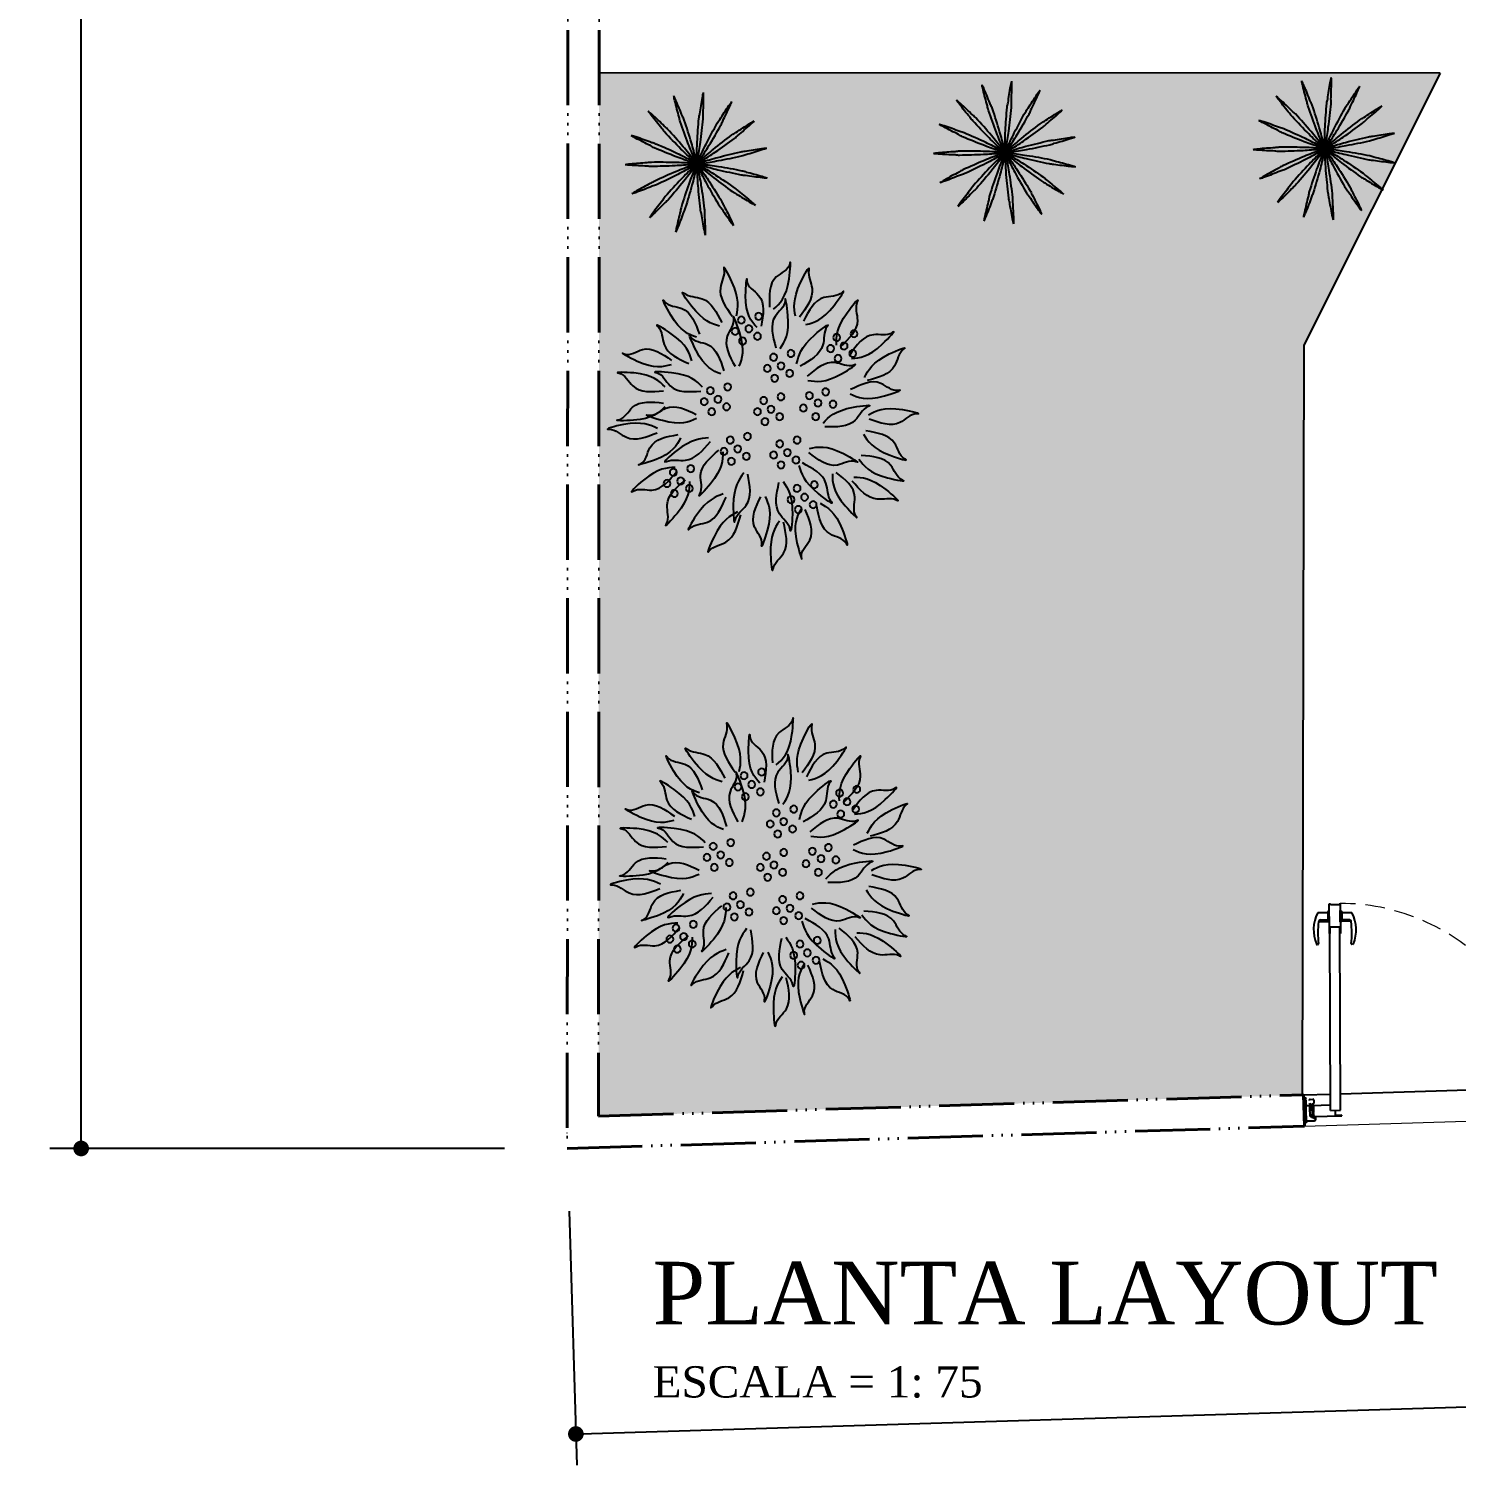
# Model space of a CAD drawing. Header units: centimetres. Extents: x -48696 to 156237, y -5617 to 29024.
# Drawn here: x 87753.3 to 88209.5, y 11829.7 to 12288.6 of the extents above; entities that cross this region are included whole.
import ezdxf

# ---------------------------------------------------------------- set-up
doc = ezdxf.new("R2010")
doc.units = ezdxf.units.CM
doc.linetypes.add('ACAD_ISO06W100', pattern=[36, 24, -3, 0, -3, 0, -3, 0, -3])
doc.linetypes.add('HIDDEN', pattern=[9.525, 6.35, -3.175])
doc.layers.add('BV MV', color=7, linetype='Continuous', plot=False)
for name, color, linetype, lineweight in [('Corte Planta', 4, 'ACAD_ISO06W100', 40), ('Hachura', 1, 'Continuous', 9), ('Parede Corte', 4, 'Continuous', 40), ('Portas - Janelas', 2, 'Continuous', 20), ('Projeção Portas', 55, 'HIDDEN', 5)]:
    doc.layers.add(name, color=color, linetype=linetype, lineweight=lineweight)
for name, color, linetype in [('MOLHO', 114, 'Continuous'), ('paisajismo', 7, 'Continuous'), ('PN010', 1, 'Continuous'), ('Texto', 2, 'Continuous')]:
    doc.layers.add(name, color=color, linetype=linetype)
doc.styles.add('Valéria', font='romantic.ttf', dxfattribs={"height": 10})
doc.dimstyles.new('Cota - 50', dxfattribs={"dimtxt": 10, "dimasz": 5, "dimexe": 10, "dimexo": 20, "dimgap": 5, "dimtad": 1, "dimtxsty": 'Valéria', "dimblk": 'DOT', "dimcen": 0, "dimclrd": 12, "dimclre": 12, "dimclrt": 2, "dimazin": 2, "dimtfac": 1, "dimtix": 1, "dimtmove": 0, "dimatfit": 3, "dimldrblk": 'DOT', "dimfxl": 1, "dimarcsym": 0})

# ---------------------------------------------------------------- blocks, each defined once
blk = doc.blocks.new('A$C375069E9')
at = {"layer": 'paisajismo', "color": 221}
for centre in [(1.295, 2.06), (1.375, 1.959), (1.436, 2.03), (0.523, 1.919), (0.663, 1.889), (1.305, 1.899), (1.426, 1.859), (1.486, 1.939), (0.533, 1.759), (0.603, 1.819), (0.653, 1.719), (0.713, 1.799), (1.034, 1.759), (1.175, 1.729), (1.115, 1.658), (1.225, 1.638), (1.044, 1.598), (1.165, 1.558), (1.546, 1.488), (0.753, 1.448), (0.884, 1.418), (1.115, 1.408), (1.255, 1.378), (1.626, 1.388), (1.687, 1.458), (0.693, 1.348), (0.814, 1.358), (0.934, 1.317), (1.195, 1.307), (1.305, 1.287), (1.556, 1.327), (1.677, 1.287), (1.737, 1.368), (0.834, 1.247), (1.125, 1.247), (1.245, 1.207), (0.984, 1.057), (1.125, 1.027), (1.386, 1.087), (1.526, 1.057), (1.064, 0.956), (1.175, 0.936), (1.396, 0.926), (1.466, 0.986), (1.576, 0.966), (0.994, 0.896), (1.115, 0.856), (1.516, 0.886), (1.847, 0.826), (1.988, 0.796), (0.844, 0.696), (1.927, 0.726), (2.038, 0.706), (0.924, 0.595), (0.984, 0.666), (1.034, 0.575), (1.857, 0.666), (1.978, 0.625), (0.854, 0.535), (0.974, 0.495)]:
    blk.add_circle(centre, 0.0284, dxfattribs=at)
at = {"layer": 'paisajismo', "color": 124}
for points in [[(0.998, 2.06), (0.956, 2.334), (0.888, 2.44), (0.889, 2.435), (0.863, 2.285), (0.965, 2.054)], [(1.176, 2.118), (1.049, 2.364), (1.042, 2.49), (1.043, 2.485), (1.153, 2.379), (1.207, 2.133)], [(1.475, 2.065), (1.512, 2.34), (1.578, 2.447), (1.577, 2.442), (1.606, 2.292), (1.509, 2.06)], [(1.308, 1.969), (1.401, 2.229), (1.391, 2.355), (1.391, 2.35), (1.296, 2.23), (1.275, 1.979)], [(0.664, 1.826), (0.579, 2.089), (0.495, 2.183), (0.497, 2.179), (0.495, 2.026), (0.632, 1.814)], [(0.912, 1.994), (0.683, 2.149), (0.616, 2.257), (0.62, 2.253), (0.767, 2.212), (0.932, 2.022)], [(1.122, 1.799), (1.058, 2.068), (1.082, 2.193), (1.082, 2.187), (1.163, 2.058), (1.156, 1.806)], [(1.614, 1.981), (1.84, 2.142), (1.904, 2.25), (1.9, 2.247), (1.754, 2.203), (1.593, 2.009)], [(1.798, 1.89), (2.008, 2.07), (2.062, 2.185), (2.059, 2.181), (1.917, 2.123), (1.775, 1.916)], [(0.988, 1.675), (0.841, 1.91), (0.737, 1.981), (0.74, 1.977), (0.775, 1.828), (0.959, 1.656)], [(1.453, 1.657), (1.451, 1.934), (1.501, 2.049), (1.5, 2.044), (1.55, 1.9), (1.487, 1.656)], [(1.836, 1.699), (2.004, 1.919), (2.114, 1.98), (2.111, 1.977), (2.062, 1.832), (1.862, 1.678)], [(0.543, 1.718), (0.292, 1.836), (0.209, 1.931), (0.213, 1.928), (0.366, 1.911), (0.558, 1.749)], [(1.602, 1.593), (1.803, 1.784), (1.851, 1.901), (1.848, 1.896), (1.709, 1.832), (1.578, 1.618)], [(0.438, 1.564), (0.237, 1.755), (0.118, 1.797), (0.122, 1.794), (0.194, 1.659), (0.415, 1.539)], [(2.005, 1.668), (2.28, 1.695), (2.39, 1.758), (2.385, 1.756), (2.236, 1.791), (2.001, 1.702)], [(0.896, 1.541), (0.624, 1.594), (0.52, 1.667), (0.525, 1.665), (0.677, 1.685), (0.903, 1.575)], [(0.553, 1.432), (0.276, 1.415), (0.158, 1.46), (0.163, 1.459), (0.305, 1.517), (0.551, 1.466)], [(1.751, 1.486), (2.002, 1.603), (2.129, 1.605), (2.124, 1.604), (2.013, 1.498), (1.765, 1.455)], [(2.053, 1.488), (2.306, 1.601), (2.432, 1.601), (2.427, 1.6), (2.315, 1.496), (2.066, 1.456)], [(0.405, 1.262), (0.131, 1.304), (0.009, 1.27), (0.015, 1.27), (0.151, 1.2), (0.401, 1.228)], [(0.773, 1.195), (0.528, 1.324), (0.402, 1.332), (0.407, 1.33), (0.513, 1.219), (0.758, 1.164)], [(1.8, 1.231), (2.076, 1.215), (2.195, 1.26), (2.189, 1.259), (2.047, 1.316), (1.801, 1.265)], [(2.055, 1.326), (2.31, 1.218), (2.436, 1.221), (2.431, 1.222), (2.317, 1.323), (2.067, 1.357)], [(2.115, 1.151), (2.39, 1.183), (2.511, 1.145), (2.506, 1.145), (2.367, 1.08), (2.118, 1.117)], [(0.447, 1.106), (0.23, 0.934), (0.107, 0.902), (0.112, 0.905), (0.195, 1.033), (0.426, 1.133)], [(1.701, 1.076), (1.958, 0.973), (2.046, 0.883), (2.041, 0.885), (1.889, 0.894), (1.687, 1.045)], [(1.928, 1.076), (2.139, 0.896), (2.26, 0.861), (2.255, 0.863), (2.177, 0.995), (1.949, 1.102)], [(0.483, 0.904), (0.251, 0.752), (0.126, 0.732), (0.131, 0.734), (0.226, 0.854), (0.465, 0.933)], [(0.883, 0.989), (0.609, 0.948), (0.503, 0.88), (0.508, 0.882), (0.658, 0.855), (0.889, 0.956)], [(1.585, 0.962), (1.685, 0.704), (1.775, 0.615), (1.772, 0.62), (1.766, 0.772), (1.617, 0.976)], [(0.969, 0.852), (0.812, 0.624), (0.705, 0.557), (0.708, 0.561), (0.75, 0.708), (0.941, 0.872)], [(1.972, 0.836), (2.229, 0.733), (2.317, 0.642), (2.312, 0.645), (2.16, 0.653), (1.958, 0.804)], [(0.524, 0.758), (0.266, 0.658), (0.177, 0.569), (0.181, 0.571), (0.334, 0.578), (0.537, 0.726)], [(0.698, 0.783), (0.595, 0.526), (0.504, 0.438), (0.507, 0.442), (0.516, 0.595), (0.667, 0.796)], [(1.098, 0.722), (1.022, 0.455), (1.04, 0.33), (1.041, 0.335), (1.128, 0.461), (1.131, 0.713)], [(1.416, 0.791), (1.501, 0.528), (1.488, 0.402), (1.487, 0.407), (1.396, 0.53), (1.383, 0.782)], [(1.856, 0.722), (1.956, 0.464), (2.046, 0.374), (2.043, 0.379), (2.037, 0.532), (1.888, 0.735)], [(1.244, 0.6), (1.226, 0.324), (1.271, 0.206), (1.27, 0.211), (1.328, 0.353), (1.278, 0.599)], [(1.582, 0.621), (1.799, 0.449), (1.858, 0.337), (1.854, 0.341), (1.71, 0.393), (1.56, 0.595)], [(0.798, 0.546), (0.619, 0.335), (0.583, 0.214), (0.585, 0.218), (0.717, 0.297), (0.825, 0.524)], [(0.953, 0.499), (0.985, 0.224), (0.947, 0.103), (0.948, 0.108), (0.882, 0.247), (0.919, 0.496)], [(1.466, 0.475), (1.657, 0.274), (1.699, 0.155), (1.696, 0.159), (1.561, 0.231), (1.441, 0.452)], [(1.128, 0.401), (1.199, 0.134), (1.18, 0.009), (1.179, 0.014), (1.094, 0.142), (1.095, 0.393)]]:
    blk.add_spline(points, degree=3, dxfattribs=at)
blk = doc.blocks.new('MOLHO2')
for points in [[(-0.205, 0.41, 0.04965), (-0.231, 0.447, 0.013329), (-0.323, 0.589, 0.009979), (-0.353, 0.63, 0.607526)], [(-0.242, 0.389, -0.04965), (-0.26, 0.431, -0.013329), (-0.333, 0.583, -0.009979), (-0.353, 0.63, -0.607526)], [(-0.063, 0.454, -0.04965), (-0.063, 0.499, -0.013329), (-0.067, 0.668, -0.009979), (-0.066, 0.719, -0.607526)], [(-0.021, 0.458, 0.04965), (-0.03, 0.502, 0.013329), (-0.056, 0.669, 0.009979), (-0.066, 0.719, 0.607526)], [(0.127, 0.44, -0.04965), (0.146, 0.482, -0.013329), (0.21, 0.638, -0.009979), (0.232, 0.684, -0.607526)], [(0.167, 0.427, 0.04965), (0.177, 0.471, 0.013329), (0.221, 0.634, 0.009979), (0.232, 0.684, 0.607526)], [(0, 0, -0.009979), (-0.01, 0.05, -0.013329), (-0.037, 0.217, -0.009462), (-0.063, 0.454, -0.009462)], [(0, 0, 0.009979), (0.001, 0.051, 0.013329), (-0.004, 0.22, 0.009462), (-0.021, 0.458, 0.009462)], [(0, 0, -0.009979), (0.011, 0.05, -0.013329), (0.055, 0.213, -0.009462), (0.127, 0.44, -0.009462)], [(0.295, 0.35, -0.04965), (0.329, 0.381, -0.013329), (0.452, 0.497, -0.009979), (0.49, 0.531, -0.607526)], [(0.326, 0.322, 0.04965), (0.353, 0.358, 0.013329), (0.46, 0.49, 0.009979), (0.49, 0.531, 0.607526)], [(-0.354, 0.291, 0.04965), (-0.393, 0.314, 0.013329), (-0.535, 0.406, 0.009979), (-0.579, 0.432, 0.607526)], [(-0.379, 0.257, -0.04965), (-0.413, 0.288, -0.013329), (-0.542, 0.397, -0.009979), (-0.579, 0.432, -0.607526)], [(0, 0, 0.009979), (-0.037, 0.035, 0.013329), (-0.166, 0.144, 0.009462), (-0.354, 0.291, 0.009462)], [(0, 0, -0.009979), (-0.03, 0.041, -0.013329), (-0.122, 0.183, -0.009462), (-0.242, 0.389, -0.009462)], [(0, 0, 0.009979), (-0.02, 0.047, 0.013329), (-0.093, 0.199, 0.009462), (-0.205, 0.41, 0.009462)], [(0, 0, 0.009979), (0.022, 0.046, 0.013329), (0.086, 0.202, 0.009462), (0.167, 0.427, 0.009462)], [(0, 0, -0.009979), (0.03, 0.041, -0.013329), (0.137, 0.172, -0.009462), (0.295, 0.35, -0.009462)], [(0, 0, 0.009979), (0.038, 0.033, 0.013329), (0.161, 0.15, 0.009462), (0.326, 0.322, 0.009462)], [(-0.451, 0.08, -0.04965), (-0.494, 0.095, -0.013329), (-0.656, 0.143, -0.009979), (-0.705, 0.159, -0.607526)], [(-0.442, 0.121, 0.04965), (-0.487, 0.127, 0.013329), (-0.654, 0.154, 0.009979), (-0.705, 0.159, 0.607526)], [(0, 0, -0.009979), (-0.044, 0.026, -0.013329), (-0.186, 0.118, -0.009462), (-0.379, 0.257, -0.009462)], [(0, 0, -0.009979), (0.044, 0.025, -0.013329), (0.195, 0.102, -0.009462), (0.412, 0.2, -0.009462)], [(0, 0, 0.009979), (0.049, 0.015, 0.013329), (0.208, 0.071, 0.009462), (0.429, 0.161, 0.009462)], [(0.412, 0.2, -0.04965), (0.455, 0.214, -0.013329), (0.615, 0.271, -0.009979), (0.664, 0.285, -0.607526)], [(0.429, 0.161, 0.04965), (0.469, 0.183, 0.013329), (0.619, 0.26, 0.009979), (0.664, 0.285, 0.607526)], [(0, 0, -0.009979), (-0.051, 0.006, -0.013329), (-0.218, 0.032, -0.009462), (-0.451, 0.08, -0.009462)], [(0, 0, 0.009979), (-0.048, 0.017, 0.013329), (-0.21, 0.064, 0.009462), (-0.442, 0.121, 0.009462)], [(0, 0, -0.009979), (0.051, 0.005, -0.013329), (0.22, 0.014, -0.009462), (0.458, 0.015, -0.009462)], [(0.458, 0.015, -0.04965), (0.503, 0.01, -0.013329), (0.672, -0.003, -0.009979), (0.722, -0.009, -0.607526)], [(-0.453, -0.069, 0.04965), (-0.496, -0.082, 0.013329), (-0.66, -0.126, 0.009979), (-0.708, -0.141, 0.607526)], [(-0.445, -0.11, -0.04965), (-0.49, -0.114, -0.013329), (-0.658, -0.137, -0.009979), (-0.708, -0.141, -0.607526)], [(0, 0, 0.009979), (-0.051, -0.004, 0.013329), (-0.218, -0.027, 0.009462), (-0.453, -0.069, 0.009462)], [(0, 0, -0.009979), (-0.048, -0.015, -0.013329), (-0.212, -0.059, -0.009462), (-0.445, -0.11, -0.009462)], [(0, 0, 0.009979), (-0.045, -0.025, 0.013329), (-0.189, -0.113, 0.009462), (-0.386, -0.247, 0.009462)], [(0, 0, -0.009979), (-0.038, -0.034, -0.013329), (-0.17, -0.14, -0.009462), (-0.362, -0.281, -0.009462)], [(0, 0, 0.009979), (-0.031, -0.041, 0.013329), (-0.126, -0.18, 0.009462), (-0.252, -0.383, 0.009462)], [(0, 0, -0.009979), (-0.021, -0.046, -0.013329), (-0.098, -0.197, -0.009462), (-0.216, -0.404, -0.009462)], [(0, 0, 0.009979), (-0.012, -0.05, 0.013329), (-0.042, -0.216, 0.009462), (-0.075, -0.452, 0.009462)], [(0, 0, -0.009979), (0, -0.051, -0.013329), (-0.009, -0.22, -0.009462), (-0.033, -0.457, -0.009462)], [(0, 0, -0.009979), (0.038, -0.034, -0.013329), (0.157, -0.154, -0.009462), (0.318, -0.33, -0.009462)], [(0, 0, 0.009979), (0.05, -0.006, 0.013329), (0.219, -0.019, 0.009462), (0.457, -0.027, 0.009462)], [(0, 0, 0.009979), (0.044, -0.026, 0.013329), (0.192, -0.107, 0.009462), (0.407, -0.211, 0.009462)], [(0, 0, -0.009979), (0.048, -0.016, -0.013329), (0.206, -0.077, -0.009462), (0.425, -0.172, -0.009462)], [(0, 0, 0.009979), (0.029, -0.042, 0.013329), (0.132, -0.176, 0.009462), (0.286, -0.358, 0.009462)], [(0, 0, 0.009979), (0.01, -0.05, 0.013329), (0.049, -0.214, 0.009462), (0.116, -0.443, 0.009462)], [(0, 0, -0.009979), (0.02, -0.047, -0.013329), (0.081, -0.205, -0.009462), (0.156, -0.431, -0.009462)], [(0.457, -0.027, 0.04965), (0.503, -0.023, 0.013329), (0.672, -0.014, 0.009979), (0.722, -0.009, 0.607526)], [(-0.386, -0.247, 0.04965), (-0.42, -0.277, 0.013329), (-0.552, -0.383, 0.009979), (-0.59, -0.417, 0.607526)], [(-0.362, -0.281, -0.04965), (-0.401, -0.304, -0.013329), (-0.545, -0.392, -0.009979), (-0.59, -0.417, -0.607526)], [(0.407, -0.211, 0.04965), (0.45, -0.225, 0.013329), (0.608, -0.286, 0.009979), (0.656, -0.302, 0.607526)], [(0.425, -0.172, -0.04965), (0.464, -0.195, -0.013329), (0.612, -0.276, -0.009979), (0.656, -0.302, -0.607526)], [(-0.252, -0.383, 0.04965), (-0.271, -0.424, 0.013329), (-0.348, -0.575, 0.009979), (-0.369, -0.621, 0.607526)], [(-0.216, -0.404, -0.04965), (-0.243, -0.441, -0.013329), (-0.338, -0.58, -0.009979), (-0.369, -0.621, -0.607526)], [(0.156, -0.431, -0.04965), (0.165, -0.475, -0.013329), (0.205, -0.64, -0.009979), (0.214, -0.69, -0.607526)], [(0.286, -0.358, 0.04965), (0.319, -0.389, 0.013329), (0.439, -0.509, 0.009979), (0.476, -0.543, 0.607526)], [(0.318, -0.33, -0.04965), (0.344, -0.367, -0.013329), (0.447, -0.501, -0.009979), (0.476, -0.543, -0.607526)], [(-0.075, -0.452, 0.04965), (-0.075, -0.497, 0.013329), (-0.084, -0.666, 0.009979), (-0.085, -0.717, 0.607526)], [(-0.033, -0.457, -0.04965), (-0.043, -0.501, -0.013329), (-0.073, -0.668, -0.009979), (-0.085, -0.717, -0.607526)], [(0.116, -0.443, 0.04965), (0.133, -0.485, 0.013329), (0.194, -0.643, 0.009979), (0.214, -0.69, 0.607526)]]:
    blk.add_lwpolyline(points, format="xyb")
blk = doc.blocks.new('VEG3')
at = {"layer": 'MOLHO', "xscale": 0.6290189251151159, "yscale": 0.6290189251151159, "zscale": 0.6290189251151159}
blk.add_blockref('MOLHO2', (-0.121, 0.0672), dxfattribs=at)
blk = doc.blocks.new('_Dot')
at = {"color": 0, "linetype": 'ByBlock', "lineweight": -2}
blk.add_line((-0.5, 0), (-1, 0), dxfattribs=at)
at = {"color": 0, "linetype": 'ByBlock', "const_width": 0.5}
blk.add_lwpolyline([(-0.25, 0, 1), (0.25, 0, 1)], format="xyb", close=True, dxfattribs=at)
blk = doc.blocks.new('*D1523')
at = {"color": 12, "lineweight": -2, "transparency": 16777216}
for p, q in [((87914.36, 14431.46), (87760.1, 14431.46)), ((87770.1, 11935.91), (87770.1, 14426.46)), ((87905.4, 11930.91), (87760.1, 11930.91))]:
    blk.add_line(p, q, dxfattribs=at)
at = {"layer": 'Defpoints', "color": 0, "transparency": 16777216}
for p in [(87770.1, 14431.46), (87934.36, 14431.46), (87925.4, 11930.91)]:
    blk.add_point(p, dxfattribs=at)
at = {"color": 12, "lineweight": -2, "transparency": 16777216, "xscale": 5, "yscale": 5, "zscale": 5}
for p, rotation in [((87770.1, 14431.46), 90), ((87770.1, 11930.91), 270)]:
    blk.add_blockref('_Dot', p, dxfattribs=dict(at, rotation=rotation))
at = {"color": 2, "transparency": 16777216, "insert": (87759.91, 13181.19), "char_height": 10, "attachment_point": 5, "rotation": 90, "style": 'Valéria'}
blk.add_mtext('2500', dxfattribs=at)
blk = doc.blocks.new('*D1524')
at = {"color": 12, "lineweight": -2, "transparency": 16777216}
for p, q in [((89943.65, 11972), (89946.11, 11890.79)), ((87926.01, 11910.92), (87928.47, 11829.71)), ((87933.16, 11839.86), (89940.81, 11900.64))]:
    blk.add_line(p, q, dxfattribs=at)
at = {"layer": 'Defpoints', "color": 0, "transparency": 16777216}
for p in [(89943.05, 11991.99), (87925.4, 11930.91), (89945.81, 11900.79)]:
    blk.add_point(p, dxfattribs=at)
at = {"color": 12, "lineweight": -2, "transparency": 16777216, "xscale": 5, "yscale": 5, "zscale": 5}
for p, rotation in [((89945.81, 11900.79), 1.733958299638449), ((87928.16, 11839.71), 181.7339582996384)]:
    blk.add_blockref('_Dot', p, dxfattribs=dict(at, rotation=rotation))
at = {"color": 2, "transparency": 16777216, "insert": (88936.68, 11880.36), "char_height": 10, "attachment_point": 5, "rotation": 1.734, "style": 'Valéria'}
blk.add_mtext('2000', dxfattribs=at)

msp = doc.modelspace()

# ---------------------------------------------------------------- hatches: boundary and pattern name
h = msp.add_hatch()
h.set_pattern_fill('GRASS2', color=74, scale=15, pattern_type=2)
h.set_pattern_definition([(360, (103476.319, -68023.644), (15, 15), [2.25, -0.45, 0.6, -0.45, 2.25, -9]), (360, (103475.569, -68023.194), (15, 15), [1.5, -1.125, 2.25, -1.125, 1.5, -7.5]), (360, (103480.819, -68017.194), (15, 15), [1.875, -0.75, 1.875, -10.5]), (360, (103473.319, -68014.194), (15, 15), [0.75, -1.5, 0.75, -12]), (90, (103474.819, -68014.194), (-15, 15), [1.35, -13.65]), (90, (103479.319, -68023.194), (-15, 15), [1.5, -13.5]), (90, (103483.069, -68017.194), (-15, 15), [1.5, -13.5]), (45, (103481.269, -68023.344), (8e-15, 15), [1.5, -19.7132034]), (135, (103477.369, -68023.344), (-15, 8e-15), [1.5, -19.7132034]), (63.434949, (103480.819, -68023.269), (8e-10, 15), [1.5, -32.0410197]), (75.9637565, (103480.069, -68023.1943), (5e-10, 15), [1.5, -60.3465844]), (75.9637565, (103483.819, -68017.1943), (5e-10, 15), [1.2, -60.6465844]), (75.9637565, (103475.119, -68014.1943), (5e-10, 15), [1.05, -60.7965844]), (104.0362435, (103478.569, -68023.1943), (-5e-10, 15), [1.5, -60.3465844]), (104.0362435, (103482.319, -68017.1943), (-5e-10, 15), [1.2, -60.6465844]), (104.0362435, (103474.519, -68014.1943), (-5e-10, 15), [1.05, -60.7965844]), (116.565051, (103477.819, -68023.269), (-6e-09, 15), [1.5, -32.041002])])
h.paths.add_polyline_path([(87935.60442, 12274.60902), (87935.40996, 11941.21564), (88160.26429, 11948.02255), (88160.71408, 12187.53044), (88204.31276, 12274.38814)])

# ---------------------------------------------------------------- linework, layer by layer
for p, q in [((87935.60442, 12274.60902), (88204.34189, 12274.45228)), ((88204.31276, 12274.38814), (88160.71408, 12187.53044)), ((88160.71408, 12187.53044), (88160.26429, 11948.02255))]:
    msp.add_line(p, q)
at = {"color": 1}
for p, q in [((88168.88982, 12009.07925), (88169.28268, 12009.08051)), ((88168.92015, 11999.6193), (88168.88982, 12009.07925)), ((88169.28268, 12009.08051), (88169.28332, 12008.88051)), ((88169.28332, 12008.88051), (88169.65046, 12008.88169)), ((88169.65046, 12008.88169), (88169.68055, 12008.85179)), ((88169.68055, 12008.85179), (88169.71046, 12008.88188)), ((88169.71046, 12008.88188), (88169.74055, 12008.85198)), ((88169.74055, 12008.85198), (88169.77046, 12008.88208)), ((88169.77046, 12008.88208), (88169.80055, 12008.85217)), ((88169.80055, 12008.85217), (88169.83046, 12008.88227)), ((88169.83046, 12008.88227), (88169.86055, 12008.85236)), ((88169.86055, 12008.85236), (88169.89046, 12008.88246)), ((88169.89046, 12008.88246), (88169.92055, 12008.85256)), ((88169.92055, 12008.85256), (88169.95046, 12008.88265)), ((88169.95046, 12008.88265), (88169.98055, 12008.85275)), ((88169.98055, 12008.85275), (88170.01046, 12008.88284)), ((88170.01046, 12008.88284), (88170.04055, 12008.85294)), ((88170.04055, 12008.85294), (88170.07045, 12008.88304)), ((88170.07045, 12008.88304), (88170.10055, 12008.85313)), ((88170.10055, 12008.85313), (88170.13045, 12008.88323)), ((88170.13045, 12008.88323), (88170.16055, 12008.85333)), ((88170.16055, 12008.85333), (88170.19045, 12008.88342)), ((88170.19045, 12008.88342), (88170.22055, 12008.85352)), ((88170.22055, 12008.85352), (88170.25045, 12008.88361)), ((88170.25045, 12008.88361), (88170.28055, 12008.85371)), ((88170.28055, 12008.85371), (88170.31045, 12008.88381)), ((88170.31045, 12008.88381), (88170.34055, 12008.8539)), ((88170.34055, 12008.8539), (88170.37045, 12008.884)), ((88170.37045, 12008.884), (88170.91045, 12008.88573)), ((88170.91045, 12008.88573), (88170.94055, 12008.85583)), ((88170.94055, 12008.85583), (88170.97045, 12008.88592)), ((88170.97045, 12008.88592), (88171.00055, 12008.85602)), ((88171.00055, 12008.85602), (88171.03045, 12008.88612)), ((88171.03045, 12008.88612), (88171.06055, 12008.85621)), ((88171.06055, 12008.85621), (88171.09045, 12008.88631)), ((88171.09045, 12008.88631), (88171.12055, 12008.8564)), ((88171.12055, 12008.8564), (88171.15045, 12008.8865)), ((88171.15045, 12008.8865), (88171.18055, 12008.8566)), ((88171.18055, 12008.8566), (88171.21045, 12008.88669)), ((88171.21045, 12008.88669), (88171.24055, 12008.85679)), ((88171.24055, 12008.85679), (88171.27045, 12008.88688)), ((88171.27045, 12008.88688), (88171.30054, 12008.85698)), ((88171.30054, 12008.85698), (88171.33045, 12008.88708)), ((88171.33045, 12008.88708), (88171.36054, 12008.85717)), ((88171.36054, 12008.85717), (88171.39045, 12008.88727)), ((88171.39045, 12008.88727), (88171.42054, 12008.85737)), ((88171.42054, 12008.85737), (88171.45045, 12008.88746)), ((88171.45045, 12008.88746), (88171.48054, 12008.85756)), ((88171.48054, 12008.85756), (88171.51045, 12008.88765)), ((88171.51045, 12008.88765), (88171.54054, 12008.85775)), ((88171.54054, 12008.85775), (88171.57045, 12008.88785)), ((88171.57045, 12008.88785), (88171.60054, 12008.85794)), ((88171.60054, 12008.85794), (88171.63045, 12008.88804)), ((88171.63045, 12008.88804), (88171.99758, 12008.88922)), ((88171.99694, 12009.08921), (88172.3898, 12009.09047)), ((88171.99758, 12008.88922), (88171.99694, 12009.08921)), ((88172.3898, 12009.09047), (88172.42013, 11999.63052)), ((88168.39896, 12006.22766), (88165.33122, 12006.21783)), ((88168.39816, 12006.47766), (88168.40633, 12003.92768)), ((88168.50784, 12006.57802), (88168.49784, 12006.57798)), ((88168.90845, 12003.26928), (88168.89684, 12006.88926)), ((88172.40843, 12003.2805), (88172.39682, 12006.90049)), ((88172.89814, 12006.49209), (88172.90631, 12003.9421)), ((88172.89894, 12006.24209), (88175.96668, 12006.25193)), ((88166.0714, 12003.92019), (88168.40633, 12003.92768)), ((88168.40633, 12003.92768), (88168.40714, 12003.67768)), ((88168.50746, 12003.578), (88168.51746, 12003.57803)), ((88169.07015, 11999.61978), (88168.92015, 11999.6193)), ((88172.26388, 12001.58003), (88169.0639, 12001.56977)), ((88169.0639, 12001.56977), (88169.07015, 11999.61978)), ((88169.26022, 11943.00031), (88169.07244, 12001.5698)), ((88172.44134, 11943.11208), (88172.25388, 12001.58)), ((88172.27013, 11999.63004), (88172.26388, 12001.58003)), ((88172.42013, 11999.63052), (88172.27013, 11999.63004)), ((88175.24124, 12003.94959), (88172.90631, 12003.9421)), ((88172.90631, 12003.9421), (88172.90711, 12003.69211)), ((88161.39947, 11947.05148), (88160.69977, 11947.03095)), ((88160.69977, 11947.03095), (88160.73585, 11945.80148)), ((88160.7873, 11945.75296), (88160.83728, 11945.75443)), ((88160.83728, 11945.75443), (88160.83727, 11945.75443)), ((88160.85558, 11946.83543), (88160.85557, 11946.83543)), ((88160.86731, 11946.43561), (88160.85558, 11946.83543)), ((88160.8673, 11946.43561), (88160.86731, 11946.43561)), ((88160.87318, 11946.23569), (88161.273, 11946.24742)), ((88160.88579, 11945.80588), (88160.87318, 11946.23569)), ((88160.88578, 11945.80588), (88160.88579, 11945.80588)), ((88160.90408, 11946.88688), (88160.90409, 11946.88688)), ((88160.90409, 11946.88688), (88161.31731, 11946.899)), ((88161.33198, 11946.39922), (88160.91875, 11946.38709)), ((88160.91875, 11946.38709), (88160.91875, 11946.38709)), ((88161.273, 11946.24742), (88161.273, 11946.24742)), ((88161.31731, 11946.899), (88161.36876, 11946.85049)), ((88161.32444, 11946.19891), (88161.32445, 11946.19891)), ((88161.32445, 11946.19891), (88161.51071, 11939.85164)), ((88161.38049, 11946.45066), (88161.33198, 11946.39922)), ((88161.36876, 11946.85049), (88161.45385, 11946.90301)), ((88161.46852, 11946.40323), (88161.38049, 11946.45066)), ((88161.45092, 11947.00297), (88161.45091, 11947.00297)), ((88161.45385, 11946.90301), (88161.45092, 11947.00297)), ((88161.52366, 11944.52404), (88161.46852, 11946.40323)), ((88163.073, 11944.5695), (88161.52366, 11944.52404)), ((88162.72368, 11946.58641, 19), (88163.6233, 11946.61281, 19)), ((88162.88263, 11945.09043, 19), (88162.76768, 11945.08706, 19)), ((88163.08342, 11944.21429), (88163.073, 11944.5695)), ((88163.10989, 11944.16457, 19), (88163.08841, 11944.89639, 19)), ((88163.3583, 11944.90431, 19), (88163.38244, 11944.08166, 19)), ((88169.20889, 11944.74956), (88163.39286, 11944.57889)), ((88163.39286, 11944.57889), (88163.40438, 11944.1862)), ((88163.6673, 11945.11346, 19), (88163.55235, 11945.11009, 19)), ((88163.93197, 11946.32174, 19), (88163.95837, 11945.42213, 19)), ((88160.89835, 11940.26386), (88160.93443, 11939.03439)), ((88160.99684, 11940.31677), (88160.94687, 11940.31531)), ((88160.99684, 11940.31677), (88160.99684, 11940.31677)), ((88161.04829, 11940.26826), (88161.04828, 11940.26826)), ((88161.0609, 11939.83845), (88161.04829, 11940.26826)), ((88162.65636, 11943.76693), (88162.68546, 11943.7978)), ((88162.68722, 11943.73783), (88162.65636, 11943.76693)), ((88162.65812, 11943.70696), (88162.68722, 11943.73783)), ((88162.68898, 11943.67785), (88162.65812, 11943.70696)), ((88162.65988, 11943.64699), (88162.68898, 11943.67785)), ((88162.69074, 11943.61788), (88162.65988, 11943.64699)), ((88162.66164, 11943.58701), (88162.69074, 11943.61788)), ((88162.6925, 11943.5579), (88162.66164, 11943.58701)), ((88162.6634, 11943.52704), (88162.6925, 11943.5579)), ((88162.69426, 11943.49793), (88162.6634, 11943.52704)), ((88162.66516, 11943.46706), (88162.69426, 11943.49793)), ((88162.69602, 11943.43796), (88162.66516, 11943.46706)), ((88162.66692, 11943.40709), (88162.69602, 11943.43796)), ((88162.69778, 11943.37798), (88162.66692, 11943.40709)), ((88162.66757, 11944.40754), (88162.90747, 11944.41458)), ((88162.68546, 11943.7978), (88162.66757, 11944.40754)), ((88162.66868, 11943.34711), (88162.69778, 11943.37798)), ((88162.69954, 11943.31801), (88162.66868, 11943.34711)), ((88162.67044, 11943.28714), (88162.69954, 11943.31801)), ((88162.7013, 11943.25803), (88162.67044, 11943.28714)), ((88162.6722, 11943.22717), (88162.7013, 11943.25803)), ((88162.70306, 11943.19806), (88162.6722, 11943.22717)), ((88162.67396, 11943.16719), (88162.70306, 11943.19806)), ((88162.70482, 11943.13809), (88162.67396, 11943.16719)), ((88162.67572, 11943.10722), (88162.70482, 11943.13809)), ((88162.70658, 11943.07811), (88162.67572, 11943.10722)), ((88162.68452, 11942.80735), (88162.71362, 11942.83821)), ((88162.71538, 11942.77824), (88162.68452, 11942.80735)), ((88162.69332, 11942.50748), (88162.72242, 11942.53834)), ((88162.72418, 11942.47837), (88162.69332, 11942.50748)), ((88162.7108, 11943.78683, 19), (88162.69466, 11944.3366, 19)), ((88162.69508, 11942.4475), (88162.72418, 11942.47837)), ((88162.72594, 11942.41839), (88162.69508, 11942.4475)), ((88162.69684, 11942.38753), (88162.72594, 11942.41839)), ((88162.7277, 11942.35842), (88162.69684, 11942.38753)), ((88162.6986, 11942.32755), (88162.7277, 11942.35842)), ((88162.72946, 11942.29845), (88162.6986, 11942.32755)), ((88162.70036, 11942.26758), (88162.72946, 11942.29845)), ((88162.73122, 11942.23847), (88162.70036, 11942.26758)), ((88162.70212, 11942.20761), (88162.73122, 11942.23847)), ((88162.73298, 11942.1785), (88162.70212, 11942.20761)), ((88162.70388, 11942.14763), (88162.73298, 11942.1785)), ((88162.73474, 11942.11852), (88162.70388, 11942.14763)), ((88162.70564, 11942.08766), (88162.73474, 11942.11852)), ((88162.7365, 11942.05855), (88162.70564, 11942.08766)), ((88162.71362, 11942.83821), (88162.70658, 11943.07811)), ((88162.7074, 11942.02768), (88162.7365, 11942.05855)), ((88162.73826, 11941.99858), (88162.7074, 11942.02768)), ((88162.70916, 11941.96771), (88162.73826, 11941.99858)), ((88162.74002, 11941.9386), (88162.70916, 11941.96771)), ((88162.76224, 11943.73832, 19), (88162.7108, 11943.78683, 19)), ((88162.71092, 11941.90773), (88162.74002, 11941.9386)), ((88162.74178, 11941.87863), (88162.71092, 11941.90773)), ((88162.71268, 11941.84776), (88162.74178, 11941.87863)), ((88162.74354, 11941.81865), (88162.71268, 11941.84776)), ((88162.72242, 11942.53834), (88162.71538, 11942.77824)), ((88162.74318, 11944.38804, 19), (88162.85313, 11944.39127, 19)), ((88162.76144, 11941.20892), (88162.74354, 11941.81865)), ((88163.00133, 11941.21596), (88162.76144, 11941.20892)), ((88162.77178, 11943.41346, 19), (88162.76224, 11943.73832, 19)), ((88162.768, 11941.83767, 19), (88162.81651, 11941.88912, 19)), ((88162.78413, 11941.28791, 19), (88162.768, 11941.83767, 19)), ((88162.82322, 11943.36495, 19), (88162.77178, 11943.41346, 19)), ((88162.77471, 11943.3135, 19), (88162.82322, 11943.36495, 19)), ((88162.78529, 11942.95295, 19), (88162.77471, 11943.3135, 19)), ((88162.80404, 11942.31393, 19), (88162.79365, 11942.66791, 19)), ((88162.85549, 11942.26542, 19), (88162.80404, 11942.31393, 19)), ((88162.80697, 11942.21398, 19), (88162.85549, 11942.26542, 19)), ((88162.81651, 11941.88912, 19), (88162.80697, 11942.21398, 19)), ((88162.94553, 11941.24262, 19), (88162.83557, 11941.2394, 19)), ((88162.90457, 11944.34276, 19), (88162.91117, 11944.11785, 19)), ((88162.90747, 11944.41458), (88162.91539, 11944.14469)), ((88162.91539, 11944.14469), (88162.91538, 11944.1447)), ((88162.9634, 11944.1216), (88162.96341, 11944.12159)), ((88162.96341, 11944.12159), (88163.08342, 11944.21429)), ((88162.98744, 11941.51897, 19), (88162.99404, 11941.29407, 19)), ((88162.99032, 11944.0787, 19), (88163.10989, 11944.16457, 19)), ((88162.9934, 11941.48584), (88162.99341, 11941.48584)), ((88162.99341, 11941.48584), (88163.00133, 11941.21596)), ((88163.03944, 11941.51207), (88163.03943, 11941.51208)), ((88163.16505, 11941.43261), (88163.03944, 11941.51207)), ((88163.18855, 11941.48399, 19), (88163.06415, 11941.56269, 19)), ((88163.18446, 11940.77114), (88163.16505, 11941.43261)), ((88163.95913, 11940.79387), (88163.18446, 11940.77114)), ((88163.19762, 11941.17499, 19), (88163.18855, 11941.48399, 19)), ((88163.46312, 11941.33213, 19), (88163.28397, 11941.14215, 19)), ((88163.38244, 11944.08166, 19), (88163.33393, 11944.03021, 19)), ((88163.33393, 11944.03021, 19), (88163.40432, 11941.63125, 19)), ((88163.40432, 11941.63125, 19), (88163.45577, 11941.58274, 19)), ((88163.40438, 11944.1862), (88163.49781, 11944.14032)), ((88163.45577, 11941.58274, 19), (88163.46312, 11941.33213, 19)), ((88163.57457, 11941.52435), (88163.484, 11941.47308)), ((88163.484, 11941.47308), (88163.49552, 11941.08039)), ((88163.49552, 11941.08039), (88172.85149, 11941.35494)), ((88163.56718, 11944.43394), (88163.80708, 11944.44098)), ((88163.57452, 11944.18405), (88163.56718, 11944.43394)), ((88163.66105, 11941.23531), (88163.65372, 11941.48521)), ((88163.90094, 11941.24235), (88163.66105, 11941.23531)), ((88163.80708, 11944.44098), (88163.82497, 11943.83124)), ((88163.82497, 11943.83124), (88163.85584, 11943.80213)), ((88163.85584, 11943.80213), (88163.82673, 11943.77127)), ((88163.82673, 11943.77127), (88163.8576, 11943.74216)), ((88163.8576, 11943.74216), (88163.82849, 11943.71129)), ((88163.82849, 11943.71129), (88163.85936, 11943.68218)), ((88163.85936, 11943.68218), (88163.83025, 11943.65132)), ((88163.83025, 11943.65132), (88163.86112, 11943.62221)), ((88163.86112, 11943.62221), (88163.83201, 11943.59134)), ((88163.83201, 11943.59134), (88163.86288, 11943.56224)), ((88163.86288, 11943.56224), (88163.83377, 11943.53137)), ((88163.83377, 11943.53137), (88163.86464, 11943.50226)), ((88163.86464, 11943.50226), (88163.83553, 11943.4714)), ((88163.83553, 11943.4714), (88163.8664, 11943.44229)), ((88163.8664, 11943.44229), (88163.83729, 11943.41142)), ((88163.83729, 11943.41142), (88163.86816, 11943.38231)), ((88163.86816, 11943.38231), (88163.83905, 11943.35145)), ((88163.83905, 11943.35145), (88163.86992, 11943.32234)), ((88163.86992, 11943.32234), (88163.84081, 11943.29147)), ((88163.84081, 11943.29147), (88163.87168, 11943.26237)), ((88163.87168, 11943.26237), (88163.84257, 11943.2315)), ((88163.84257, 11943.2315), (88163.87344, 11943.20239)), ((88163.87344, 11943.20239), (88163.84433, 11943.17152)), ((88163.84433, 11943.17152), (88163.8752, 11943.14242)), ((88163.8752, 11943.14242), (88163.84609, 11943.11155)), ((88163.84609, 11943.11155), (88163.85313, 11942.87165)), ((88163.85313, 11942.87165), (88163.884, 11942.84255)), ((88163.884, 11942.84255), (88163.85489, 11942.81168)), ((88163.85489, 11942.81168), (88163.86193, 11942.57178)), ((88163.86193, 11942.57178), (88163.8928, 11942.54268)), ((88163.8928, 11942.54268), (88163.86369, 11942.51181)), ((88163.86369, 11942.51181), (88163.89456, 11942.4827)), ((88163.89456, 11942.4827), (88163.86545, 11942.45183)), ((88163.86545, 11942.45183), (88163.89632, 11942.42273)), ((88163.89632, 11942.42273), (88163.86721, 11942.39186)), ((88163.86721, 11942.39186), (88163.89808, 11942.36275)), ((88163.89808, 11942.36275), (88163.86897, 11942.33189)), ((88163.86897, 11942.33189), (88163.89984, 11942.30278)), ((88163.89984, 11942.30278), (88163.87073, 11942.27191)), ((88163.87073, 11942.27191), (88163.9016, 11942.2428)), ((88163.9016, 11942.2428), (88163.87249, 11942.21194)), ((88163.87249, 11942.21194), (88163.90336, 11942.18283)), ((88163.90336, 11942.18283), (88163.87425, 11942.15196)), ((88163.87425, 11942.15196), (88163.90512, 11942.12286)), ((88163.90512, 11942.12286), (88163.87601, 11942.09199)), ((88163.87601, 11942.09199), (88163.90688, 11942.06288)), ((88163.90688, 11942.06288), (88163.87777, 11942.03201)), ((88163.87777, 11942.03201), (88163.90864, 11942.00291)), ((88163.90864, 11942.00291), (88163.87953, 11941.97204)), ((88163.87953, 11941.97204), (88163.9104, 11941.94293)), ((88163.9104, 11941.94293), (88163.88129, 11941.91207)), ((88163.88129, 11941.91207), (88163.91216, 11941.88296)), ((88163.91216, 11941.88296), (88163.88305, 11941.85209)), ((88163.88305, 11941.85209), (88163.90094, 11941.24235)), ((88163.88709, 11940.69171), (88164.01204, 11940.69538)), ((88163.89442, 11940.44182), (88163.88709, 11940.69171)), ((88164.44419, 11940.45795), (88163.89442, 11940.44182)), ((88163.95912, 11940.79387), (88163.95913, 11940.79387)), ((88164.01057, 11940.74536), (88164.01056, 11940.74536)), ((88164.01204, 11940.69538), (88164.01057, 11940.74536)), ((88164.31043, 11940.75416), (88164.31044, 11940.75416)), ((88164.31044, 11940.75416), (88164.31191, 11940.70418)), ((88164.31191, 11940.70418), (88164.43685, 11940.70784)), ((88164.58386, 11940.8122), (88164.35895, 11940.8056)), ((88164.35895, 11940.8056), (88164.35895, 11940.8056)), ((88164.43685, 11940.70784), (88164.44419, 11940.45795)), ((88164.59852, 11940.31242), (88164.58386, 11940.8122)), ((88164.59852, 11940.31242), (88164.59852, 11940.31242)), ((88169.26022, 11943.00031), (88172.44134, 11943.11208)), ((88170.89793, 11941.44768), (88170.851, 11943.04699)), ((88172.84709, 11941.50488), (88170.89793, 11941.44768)), ((88172.85149, 11941.35494), (88172.84709, 11941.50488)), ((88161.51071, 11939.85164), (88161.0609, 11939.83845)), ((88161.06677, 11939.63853), (88161.06676, 11939.63853)), ((88161.0785, 11939.2387), (88161.06677, 11939.63853)), ((88161.0785, 11939.2387), (88161.0785, 11939.2387)), ((88161.11527, 11939.68998), (88161.11528, 11939.68998)), ((88161.11528, 11939.68998), (88161.5285, 11939.7021)), ((88161.12995, 11939.19019), (88161.12994, 11939.19019)), ((88161.54317, 11939.20232), (88161.12995, 11939.19019)), ((88161.5285, 11939.7021), (88161.57995, 11939.65359)), ((88161.59168, 11939.25376), (88161.54317, 11939.20232)), ((88161.57995, 11939.65359), (88161.66504, 11939.70611)), ((88161.67971, 11939.20632), (88161.59168, 11939.25376)), ((88161.66504, 11939.70611), (88164.094, 11939.77739)), ((88161.68264, 11939.10637), (88161.67971, 11939.20632)), ((88164.094, 11939.77739), (88164.09399, 11939.77739))]:
    msp.add_line(p, q, dxfattribs=at)
at = {"color": 4}
msp.add_line((87930.40404, 11931.05951), (87930.40404, 11931.05821), dxfattribs=at)
msp.add_lwpolyline([(88165.44385, 12003.43149), (88168.61212, 12003.44164)])
at = {"color": 16}
msp.add_lwpolyline([(88168.61212, 12003.44164), (88165.44385, 12003.43149)], dxfattribs=at)
at = {"color": 26}
msp.add_lwpolyline([(88175.87192, 12003.46492), (88172.70365, 12003.45476)], dxfattribs=at)
at = {"color": 1}
for centre, radius, start, end in [((88176.02063, 12000.74774), 12.14519, 153.9778742, 201.8636331), ((88165.33218, 12005.96757), 0.25026, 90.220709, 154.3116385), ((88168.49816, 12006.47798), 0.1, 90.1837037, 180.1837037), ((88168.50755, 12006.66801), 0.09, 270.1837037, 0.1837037), ((88168.85755, 12006.66914), 0.26, 90.1837037, 180.1837037), ((88168.85684, 12006.88914), 0.04, 0.1837037, 90.1837037), ((88172.43682, 12006.90061), 0.04, 90.1837037, 180.1837037), ((88172.43753, 12006.68062), 0.26, 0.1837037, 90.1837037), ((88172.78753, 12006.68174), 0.09, 180.1837037, 270.1837037), ((88172.79814, 12006.49177), 0.1, 0.1837037, 90.1837037), ((88175.96732, 12006.00167), 0.25026, 26.0557689, 90.1466984), ((88165.31257, 12000.7134), 12.14519, 338.5037743, 26.3895332), ((88200.40148, 11999.93288), 35.1398, 174.4565536, 185.8605202), ((88166.0737, 12003.26996), 0.65023, 90.2021804, 174.9316381), ((88168.50714, 12003.678), 0.1, 180.1837037, 270.1837037), ((88168.51774, 12003.48803), 0.09, 0.1837037, 90.1837037), ((88168.86774, 12003.48915), 0.26, 180.1837037, 270.1837037), ((88168.86845, 12003.26915), 0.04, 270.1837037, 0.1837037), ((88172.44843, 12003.28063), 0.04, 180.1837037, 270.1837037), ((88172.44772, 12003.50063), 0.26, 270.1837037, 0.1837037), ((88172.79772, 12003.50175), 0.09, 90.1837037, 180.1837037), ((88172.80711, 12003.69178), 0.1, 270.1837037, 0.1837037), ((88175.24312, 12003.29936), 0.65023, 5.4357692, 90.165227), ((88140.93744, 11999.74223), 35.1398, 354.5068872, 5.9108538), ((88164.98173, 11996.31692), 0.25027, 201.5782343, 270.1419232), ((88165.19675, 11996.31744), 0.25009, 270.2065134, 6.2957644), ((88176.16463, 11996.3526), 0.25009, 174.071643, 270.160894), ((88176.37965, 11996.35347), 0.25027, 270.2254841, 338.7891731), ((88160.78582, 11945.80294), 0.05, 181.680864, 271.680864), ((88160.8358, 11945.80441), 0.05, 271.680864, 1.680864), ((88160.90555, 11946.8369), 0.05, 91.680864, 181.680864), ((88160.91728, 11946.43707), 0.05, 181.680864, 271.680864), ((88161.27446, 11946.19745), 0.05, 1.680864, 91.680864), ((88161.40093, 11947.0015), 0.05, 1.680864, 91.680864), ((88162.73248, 11946.28654, 19), 0.3, 91.680864, 181.680864), ((88162.75888, 11945.38693, 19), 0.3, 181.680864, 271.680864), ((88162.8885, 11944.89052, 19), 0.2, 1.680864, 91.680864), ((88163.55821, 11944.91017, 19), 0.2, 91.680864, 181.680864), ((88163.6321, 11946.31294, 19), 0.3, 1.680864, 91.680864), ((88163.6585, 11945.41333, 19), 0.3, 271.680864, 1.680864), ((88160.94833, 11940.26533), 0.05, 91.680864, 181.680864), ((88160.9983, 11940.26679), 0.05, 1.680864, 91.680864), ((88162.74464, 11944.33806, 19), 0.05, 91.680864, 181.680864), ((88162.83411, 11941.28937, 19), 0.05, 181.680864, 271.680864), ((88162.8546, 11944.34129, 19), 0.05, 1.680864, 91.680864), ((88162.96115, 11944.11932, 19), 0.05, 181.680864, 305.680864), ((88162.94537, 11944.14558), 0.03, 181.680864, 306.9420446), ((88162.94406, 11941.2926, 19), 0.05, 271.680864, 1.680864), ((88163.03742, 11941.52044, 19), 0.05, 57.680864, 181.680864), ((88163.02339, 11941.48672), 0.03, 57.6819196, 181.680864), ((88163.2476, 11941.17645, 19), 0.05, 181.680864, 316.680864), ((88163.52454, 11944.18258), 0.05, 237.680864, 1.680864), ((88163.60374, 11941.48374), 0.05, 1.680864, 125.680864), ((88163.96058, 11940.74389), 0.05, 1.680864, 91.680864), ((88164.07874, 11940.29717), 0.52, 271.680864, 1.680864), ((88164.36041, 11940.75562), 0.05, 91.680864, 181.680864), ((88161.11674, 11939.64), 0.05, 91.680864, 181.680864), ((88161.12847, 11939.24017), 0.05, 181.680864, 271.680864)]:
    msp.add_arc(centre, radius, start, end, dxfattribs=at)
at = {"layer": 'BV MV'}
msp.add_line((87925.25266, 11935.90586), (87925.40687, 11935.91053), dxfattribs=at)
at = {"layer": 'Corte Planta', "color": 4}
for p, q in [((87925.6335, 12324.47486), (87925.40395, 11930.90815)), ((87935.6335, 12324.46903), (87935.40996, 11941.21564))]:
    msp.add_line(p, q, dxfattribs=at)
at = {"layer": 'Corte Planta'}
for p, q in [((87935.40996, 11941.21564), (88160.67614, 11948.03501)), ((87925.40395, 11930.90815), (88160.97258, 11938.03941))]:
    msp.add_line(p, q, dxfattribs=at)
at = {"layer": 'Parede Corte'}
msp.add_line((88160.96364, 11938.03914), (88160.67614, 11948.03501), dxfattribs=at)
at = {"layer": 'PN010'}
for p, q in [((88172.42442, 11948.39066), (88240.67614, 11950.45682)), ((88160.67614, 11948.03501), (88169.24325, 11948.29436))]:
    msp.add_line(p, q, dxfattribs=at)
at = {"layer": 'Portas - Janelas'}
msp.add_line((88160.97258, 11938.03941), (88240.67614, 11940.45223), dxfattribs=at)
at = {"layer": 'Projeção Portas'}
msp.add_arc((88172.44032, 11943.09363), 66.07998, 3.2537698, 90.0440311, dxfattribs=at)

# ---------------------------------------------------------------- block references
at = {"color": 2, "xscale": -39.43178529435056, "yscale": 39.43178529435056, "zscale": 39.43178529435056}
for p in [(88037.65069, 12115.49187), (88038.55141, 11969.93519)]:
    msp.add_blockref('A$C375069E9', p, dxfattribs=at)
at = {"layer": 'Hachura', "xscale": -50.39999999999999, "yscale": 50.40000000000001, "zscale": 50.40000000000001, "rotation": 240}
for p in [(88065.41416, 12255.96355), (88167.54172, 12257.21445), (87966.9359, 12252.40492)]:
    msp.add_blockref('VEG3', p, dxfattribs=at)

# ---------------------------------------------------------------- texts
at = {"layer": 'Texto', "insert": (87952.69251, 11894.70596), "char_height": 10, "width": 244.8224852, "attachment_point": 1, "style": 'Valéria'}
msp.add_mtext('{\\H2x;\\C5;PLANTA LAYOUT\\P\\H0.5x;\\C2;ESCALA = 1: 75 }', dxfattribs=at)

# ---------------------------------------------------------------- dimensions: what is measured, and where the dimension line sits
dim = msp.add_linear_dim(base=(87770.10427, 14431.46374), p1=(87925.40395, 11930.90815), p2=(87934.35874, 14431.46374), angle=90, text='2500', dimstyle='Cota - 50', override={"dimtxsty": 'Valéria'})
dim.commit()
dim.dimension.update_dxf_attribs({"geometry": '*D1523', "text_midpoint": (87759.91196, 13181.18595)})
dim = msp.add_aligned_dim(p1=(87925.40395, 11930.90815), p2=(89943.04872, 11991.98735), distance=-91.2403, text='2000', dimstyle='Cota - 50', override={"dimtxsty": 'Valéria'})
dim.commit()
dim.dimension.update_dxf_attribs({"geometry": '*D1524', "text_midpoint": (88936.6812, 11880.35554)})

doc.saveas('drawing.dxf')
